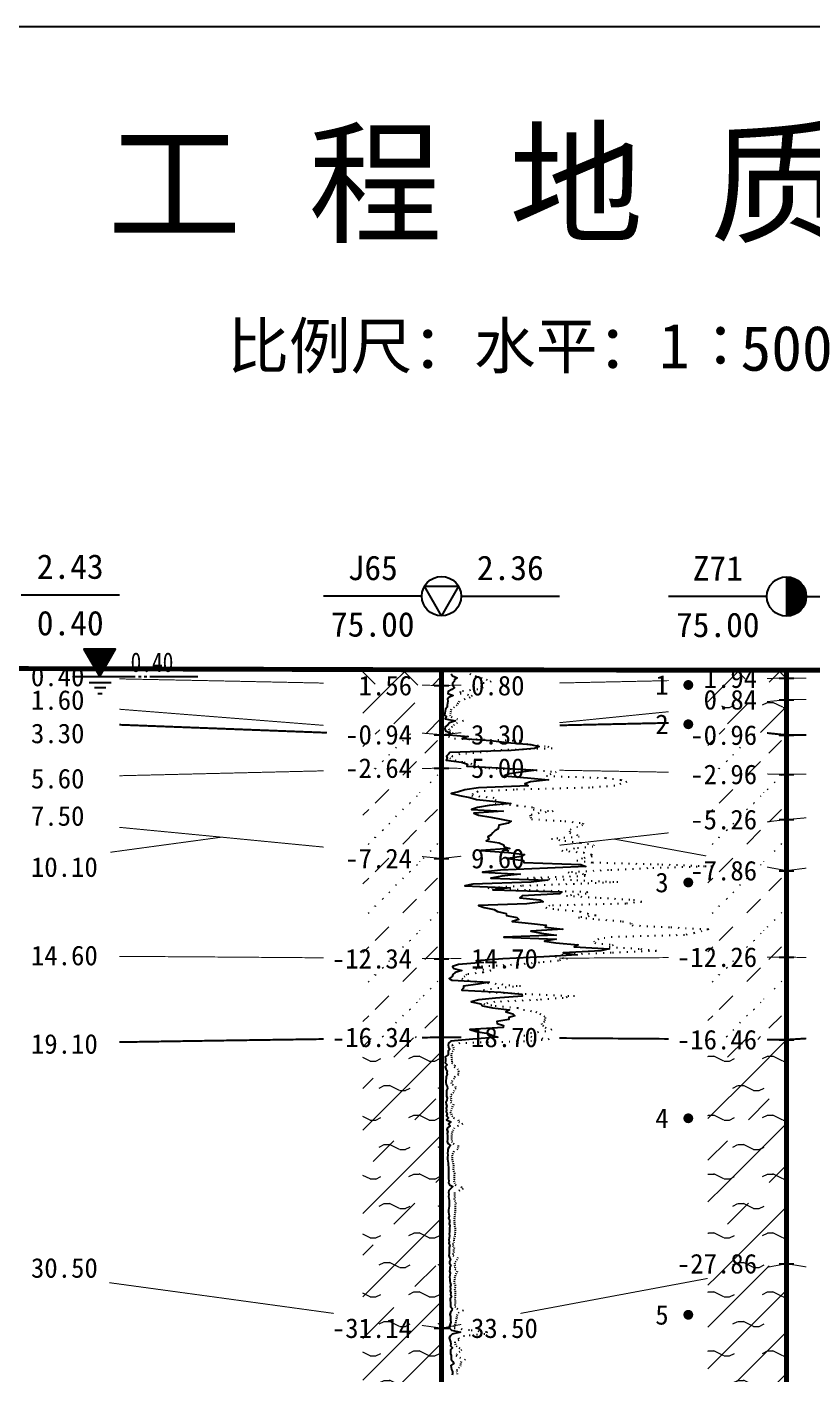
# Model space of a CAD drawing. Extents: x -37 to 3540, y -1485 to 297.
# Drawn here: x 1737.2 to 1817.1, y -449.1 to -312 of the extents above; entities that cross this region are included whole.
import ezdxf
from ezdxf.enums import TextEntityAlignment as Align

# ---------------------------------------------------------------- set-up
doc = ezdxf.new("R2010")
doc.units = 0
doc.linetypes.add('DOT', pattern=[6.35, 0, -6.35])
doc.layers.get('0').update_dxf_attribs({"linetype": 'CONTINUOUS'})
for name, color, linetype in [('CURVE', 200, 'CONTINUOUS'), ('FRAME', 7, 'CONTINUOUS'), ('HOLE', 41, 'CONTINUOUS'), ('SAMPLE', 1, 'CONTINUOUS'), ('STRATUM', 241, 'CONTINUOUS')]:
    doc.layers.add(name, color=color, linetype=linetype)
doc.layers.add('HATCH', color=7, linetype='CONTINUOUS', lineweight=13)
doc.styles.add('ST', font='')
doc.styles.get('ST').set_extended_font_data('SimSun')
pattern_1 = [(45, (1618.6395, -594), (-2.12132, 2.12132), [10, 0]), (135, (1618.6395, -594), (-2.12132, -2.12132), [10, 0])]
pattern_2 = [(45, (1618.6395, -594), (-4.24264, 4.24264), [10, 0]), (45, (1619.7005, -597.182), (-2.12132, 6.36396), [3, -3])]
pattern_3 = [(45, (1618.6395, -594), (-7e-07, 6.99998), [1.97196, -7.92754]), (45, (1621.4523, -591.171), (-7e-07, 6.99998), [1.99367, -7.90583]), (45, (1623.707, -588.918), (-7e-07, 6.99998), [1.81361, -8.08588]), (26.565, (1618.6395, -590.5), (7, 7), [0.0965, -15.55598]), (36.8699, (1619.3395, -589.8), (7, 7), [0.19775, -34.80225]), (315, (1622.1395, -587.024), (6.99998, 1e-06), [0.03305, -9.86644]), (26.565, (1622.1395, -594), (7, 7), [0.14475, -15.50773]), (26.565, (1622.8395, -593.3), (7, 7), [0.10528, -15.5472]), (90, (1623.1895, -592.95), (-7, -5e-07), [0.02877, -6.97123]), (26.565, (1623.5395, -592.6), (7, 7), [0.091, -31.21394]), (36.8699, (1624.2395, -591.9), (7, 7), [0.11069, -34.88931]), (45, (1624.9395, -591.2), (-2e-07, 6.99998), [0.10911, -9.79038]), (315, (1625.5536, -590.452), (6.99998, 1e-06), [0.03305, -9.86644]), (36.8699, (1620.0395, -589.1), (7, 7), [0.10224, -34.89776]), (53.1301, (1620.7395, -588.4), (14, 21), [0.13438, -34.86562]), (53.1301, (1621.4395, -587.7), (14, 21), [0.12625, -34.87375])]
pattern_4 = [(45, (1618.6395, -594), (-4.24264, 4.24264), [10, 0]), (45, (1619.7005, -597.182), (-2.12132, 6.36396), [3, -3]), (26.565, (1619.7136, -594.2536), (5.999823, 5.999812), [0.567, -12.849]), (0, (1619.1466, -594.2536), (0, 6), [0.567, -5.433]), (26.565, (1617.0582, -594), (5.999823, 5.999812), [0.567, -12.849]), (0, (1617.5653, -593.7464), (0, 6), [0.567, -5.433]), (153.435, (1619.1466, -594.2536), (-5.999818, -5e-06), [1.134, -12.2826]), (26.565, (1622.7136, -591.2536), (5.999823, 5.999812), [0.567, -12.849]), (0, (1622.1466, -591.2536), (0, 6), [0.567, -5.433]), (26.565, (1620.0582, -591), (5.999823, 5.999812), [0.567, -12.849]), (0, (1620.5653, -590.7464), (0, 6), [0.567, -5.433]), (153.435, (1622.1466, -591.2536), (-5.999818, -5e-06), [1.134, -12.2826])]
pattern_5 = [(45, (1618.6395, -594), (-2.12132, 2.12132), [10, 0]), (26.565, (1619.7136, -594.2536), (5.999823, 5.999812), [0.567, -12.849]), (0, (1619.1466, -594.2536), (0, 6), [0.567, -5.433]), (26.565, (1617.0582, -594), (5.999823, 5.999812), [0.567, -12.849]), (0, (1617.5653, -593.7464), (0, 6), [0.567, -5.433]), (153.435, (1619.1466, -594.2536), (-5.999818, -5e-06), [1.134, -12.2826]), (26.565, (1622.7136, -591.2536), (5.999823, 5.999812), [0.567, -12.849]), (0, (1622.1466, -591.2536), (0, 6), [0.567, -5.433]), (26.565, (1620.0582, -591), (5.999823, 5.999812), [0.567, -12.849]), (0, (1620.5653, -590.7464), (0, 6), [0.567, -5.433]), (153.435, (1622.1466, -591.2536), (-5.999818, -5e-06), [1.134, -12.2826])]

# ---------------------------------------------------------------- blocks, each defined once
blk = doc.blocks.new('图头_剖面图A3')
at = {"style": 'ST'}
for s, height, p in [('工 程 地 质 剖 面 图', 10, (-15.09, 10.79)), ('比例尺：水平：1∶            垂直：1∶', 4.6, (-11.5, -5.76))]:
    blk.add_text(s, height=height, dxfattribs=at).set_placement(p, align=Align.MIDDLE_CENTER)
for tag, height, p in [('01_剖面号', 10, (64.41, 11.39)), ('03＿纵向比例', 4.6, (50.43, -5.28)), ('02_横向比例', 4.6, (-18.82, -5.99))]:
    blk.add_attdef(tag, text='', height=height, dxfattribs=at).set_placement(p, align=Align.MIDDLE_LEFT)
blk = doc.blocks.new('H_cpt_hole')
for p, q in [((-1.73, 1), (1.73, 1)), ((0, -2), (-1.73, 1)), ((1.73, 1), (0, -2))]:
    blk.add_line(p, q)
blk.add_circle((0, 0), 2)
blk = doc.blocks.new('H_sam_hole')
blk.add_line((0, 2), (0, -2))
at = {"const_width": 2}
blk.add_lwpolyline([(0, -1, 0.414214), (1, 0, 0.414214), (0, 1, 1)], format="xyb", dxfattribs=at)
blk.add_circle((0, 0), 2)
blk = doc.blocks.new('SampleSoilUndisturbed')
at = {"const_width": 0.5}
blk.add_lwpolyline([(-0.25, 0, 1), (0.25, 0, 1)], format="xyb", close=True, dxfattribs=at)
blk = doc.blocks.new('Gwl')
blk.add_lwpolyline([(0, 0, 0, 3.22, 0), (0, 2.79, 3.22, 3.22, 0)], format="xyseb")
blk.add_lwpolyline([(0, 0), (1.61, 2.79), (-1.61, 2.79)], close=True)
for points in [[(-2.63, 0), (3.61, 0)], [(3.93, 0), (4.21, 0)], [(4.53, 0), (4.8, 0)], [(5.09, 0), (9.99, 0)], [(-1.09, -0.61), (1.16, -0.61)], [(-0.54, -1.14), (0.61, -1.14)], [(-0.19, -1.74), (0.26, -1.74)]]:
    blk.add_lwpolyline(points)
at = {"style": 'ST', "width": 0.8}
blk.add_attdef('*GWL', (3.14, 0.45), '', height=2, dxfattribs=at)

msp = doc.modelspace()

# ---------------------------------------------------------------- hatches: boundary and pattern name
at = {"layer": 'HATCH'}
h = msp.add_hatch(dxfattribs=at)
h.set_pattern_fill('STT', color=50, style=0)
h.set_pattern_definition(pattern_1)
h.paths.add_polyline_path([(1814.51, -377.47), (1806.51, -377.46), (1806.51, -378.44), (1814.51, -378.27)])
h.paths.add_polyline_path([(1805.3, -379.76), (1812, -379.76), (1812, -376.83), (1805.3, -376.83)], flags=9)
h = msp.add_hatch(dxfattribs=at)
h.set_pattern_fill('FZNT', color=32, style=0)
h.set_pattern_definition(pattern_2)
h.paths.add_polyline_path([(1814.51, -378.27), (1806.51, -378.44), (1806.51, -381.28), (1814.51, -380.47)])
h.paths.add_polyline_path([(1805.3, -381.96), (1812, -381.96), (1812, -379.03), (1805.3, -379.03)], flags=9)
h.paths.add_polyline_path([(1805.3, -379.76), (1812, -379.76), (1812, -376.83), (1805.3, -376.83)], flags=9)
h = msp.add_hatch(dxfattribs=at)
h.set_pattern_fill('FZNT', color=32, style=0)
h.set_pattern_definition(pattern_2)
h.paths.add_polyline_path([(1779.4, -379.03), (1771.4, -378.86), (1771.4, -383.4), (1779.4, -384.03)])
h.paths.add_polyline_path([(1768.76, -385.52), (1776.88, -385.52), (1776.88, -382.58), (1768.76, -382.58)], flags=9)
h.paths.add_polyline_path([(1770.19, -380.52), (1776.88, -380.52), (1776.88, -377.58), (1770.19, -377.58)], flags=9)
h = msp.add_hatch(dxfattribs=at)
h.set_pattern_fill('STT', color=50, style=0)
h.set_pattern_definition(pattern_1)
h.paths.add_polyline_path([(1779.4, -377.43), (1771.4, -377.4), (1771.4, -378.86), (1779.4, -379.03)])
h.paths.add_polyline_path([(1770.19, -380.52), (1776.88, -380.52), (1776.88, -377.58), (1770.19, -377.58)], flags=9)
h = msp.add_hatch(dxfattribs=at)
h.set_pattern_fill('YNFNT', color=251, style=0)
h.set_pattern_definition(pattern_4)
h.paths.add_polyline_path([(1814.51, -380.47), (1806.51, -381.28), (1806.51, -383.24), (1814.51, -384.07)])
h.paths.add_polyline_path([(1803.87, -385.56), (1812, -385.56), (1812, -382.63), (1803.87, -382.63)], flags=9)
h.paths.add_polyline_path([(1805.3, -381.96), (1812, -381.96), (1812, -379.03), (1805.3, -379.03)], flags=9)
h = msp.add_hatch(dxfattribs=at)
h.set_pattern_fill('SZFT', color=52, style=0)
h.set_pattern_definition(pattern_3)
h.paths.add_polyline_path([(1779.4, -384.03), (1771.4, -383.4), (1771.4, -387.62), (1779.4, -387.43)])
h.paths.add_polyline_path([(1768.76, -388.92), (1776.88, -388.92), (1776.88, -385.98), (1768.76, -385.98)], flags=9)
h.paths.add_polyline_path([(1768.76, -385.52), (1776.88, -385.52), (1776.88, -382.58), (1768.76, -382.58)], flags=9)
h = msp.add_hatch(dxfattribs=at)
h.set_pattern_fill('SZFT', color=52, style=0)
h.set_pattern_definition(pattern_3)
h.paths.add_polyline_path([(1814.51, -384.07), (1806.51, -383.24), (1806.51, -387.92), (1814.51, -388.07)])
h.paths.add_polyline_path([(1803.87, -389.56), (1812, -389.56), (1812, -386.63), (1803.87, -386.63)], flags=9)
h.paths.add_polyline_path([(1803.87, -385.56), (1812, -385.56), (1812, -382.63), (1803.87, -382.63)], flags=9)
h = msp.add_hatch(dxfattribs=at)
h.set_pattern_fill('SZFT', color=52, style=0)
h.set_pattern_definition(pattern_3)
h.paths.add_polyline_path([(1779.4, -387.43), (1771.4, -387.62), (1771.4, -395.85), (1779.4, -396.63)])
h.paths.add_polyline_path([(1768.76, -398.11), (1776.88, -398.11), (1776.88, -395.21), (1768.76, -395.21)], flags=9)
h.paths.add_polyline_path([(1768.76, -388.92), (1776.88, -388.92), (1776.88, -385.98), (1768.76, -385.98)], flags=9)
h = msp.add_hatch(dxfattribs=at)
h.set_pattern_fill('SZFT', color=52, style=0)
h.set_pattern_definition(pattern_3)
h.paths.add_polyline_path([(1814.51, -388.07), (1806.51, -387.92), (1806.51, -393.57), (1814.51, -392.67)])
h.paths.add_polyline_path([(1803.87, -394.16), (1812, -394.16), (1812, -391.23), (1803.87, -391.23)], flags=9)
h.paths.add_polyline_path([(1803.87, -389.56), (1812, -389.56), (1812, -386.63), (1803.87, -386.63)], flags=9)
h = msp.add_hatch(dxfattribs=at)
h.set_pattern_fill('SZFT', color=52, style=0)
h.set_pattern_definition(pattern_3)
h.paths.add_polyline_path([(1814.51, -392.67), (1806.51, -393.57), (1806.51, -396.4), (1814.51, -397.87)])
h.paths.add_polyline_path([(1803.87, -399.36), (1812, -399.36), (1812, -396.43), (1803.87, -396.43)], flags=9)
h.paths.add_polyline_path([(1803.87, -394.16), (1812, -394.16), (1812, -391.23), (1803.87, -391.23)], flags=9)
h = msp.add_hatch(dxfattribs=at)
h.set_pattern_fill('SZFT', color=52, style=0)
h.set_pattern_definition(pattern_3)
h.paths.add_polyline_path([(1779.4, -396.63), (1771.4, -395.85), (1771.4, -406.77), (1779.4, -406.83)])
h.paths.add_polyline_path([(1767.33, -408.32), (1776.88, -408.32), (1776.88, -405.38), (1767.33, -405.38)], flags=9)
h.paths.add_polyline_path([(1768.76, -398.11), (1776.88, -398.11), (1776.88, -395.21), (1768.76, -395.21)], flags=9)
h = msp.add_hatch(dxfattribs=at)
h.set_pattern_fill('SZFT', color=52, style=0)
h.set_pattern_definition(pattern_3)
h.paths.add_polyline_path([(1814.51, -397.87), (1806.51, -396.4), (1806.51, -406.71), (1814.51, -406.67)])
h.paths.add_polyline_path([(1802.44, -408.16), (1812, -408.16), (1812, -405.23), (1802.44, -405.23)], flags=9)
h.paths.add_polyline_path([(1803.87, -399.36), (1812, -399.36), (1812, -396.43), (1803.87, -396.43)], flags=9)
h = msp.add_hatch(dxfattribs=at)
h.set_pattern_fill('SZFT', color=52, style=0)
h.set_pattern_definition(pattern_3)
h.paths.add_polyline_path([(1779.4, -406.83), (1771.4, -406.77), (1771.4, -414.95), (1779.4, -414.83)])
h.paths.add_polyline_path([(1767.33, -416.32), (1776.88, -416.32), (1776.88, -413.38), (1767.33, -413.38)], flags=9)
h.paths.add_polyline_path([(1767.33, -408.32), (1776.88, -408.32), (1776.88, -405.38), (1767.33, -405.38)], flags=9)
h = msp.add_hatch(dxfattribs=at)
h.set_pattern_fill('SZFT', color=52, style=0)
h.set_pattern_definition(pattern_3)
h.paths.add_polyline_path([(1814.51, -406.67), (1806.51, -406.71), (1806.51, -415.01), (1814.51, -415.07)])
h.paths.add_polyline_path([(1802.44, -416.56), (1812, -416.56), (1812, -413.63), (1802.44, -413.63)], flags=9)
h.paths.add_polyline_path([(1802.44, -408.16), (1812, -408.16), (1812, -405.23), (1802.44, -405.23)], flags=9)
h = msp.add_hatch(dxfattribs=at)
h.set_pattern_fill('YNFNT', color=251, style=0)
h.set_pattern_definition(pattern_4)
h.paths.add_polyline_path([(1779.4, -414.83), (1771.4, -414.95), (1771.4, -443.33), (1779.4, -444.43)])
h.paths.add_polyline_path([(1767.33, -445.92), (1776.88, -445.92), (1776.88, -442.98), (1767.33, -442.98)], flags=9)
h.paths.add_polyline_path([(1767.33, -416.32), (1776.88, -416.32), (1776.88, -413.38), (1767.33, -413.38)], flags=9)
h = msp.add_hatch(dxfattribs=at)
h.set_pattern_fill('YNFNT', color=251, style=0)
h.set_pattern_definition(pattern_4)
h.paths.add_polyline_path([(1814.51, -415.07), (1806.51, -415.01), (1806.51, -439.36), (1814.51, -437.87)])
h.paths.add_polyline_path([(1802.44, -439.36), (1812, -439.36), (1812, -436.43), (1802.44, -436.43)], flags=9)
h.paths.add_polyline_path([(1802.44, -416.56), (1812, -416.56), (1812, -413.63), (1802.44, -413.63)], flags=9)
h = msp.add_hatch(dxfattribs=at)
h.set_pattern_fill('YNNT', color=251, style=0)
h.set_pattern_definition(pattern_5)
h.paths.add_polyline_path([(1814.51, -437.87), (1806.51, -439.36), (1806.51, -454.22), (1814.51, -453.27)])
h.paths.add_polyline_path([(1802.44, -454.76), (1812, -454.76), (1812, -451.83), (1802.44, -451.83)], flags=9)
h.paths.add_polyline_path([(1802.44, -439.36), (1812, -439.36), (1812, -436.43), (1802.44, -436.43)], flags=9)
h = msp.add_hatch(dxfattribs=at)
h.set_pattern_fill('YNNT', color=251, style=0)
h.set_pattern_definition(pattern_5)
h.paths.add_polyline_path([(1779.4, -444.43), (1771.4, -443.33), (1771.4, -456.76), (1779.4, -457.43)])
h.paths.add_polyline_path([(1767.33, -458.92), (1776.88, -458.92), (1776.88, -455.98), (1767.33, -455.98)], flags=9)
h.paths.add_polyline_path([(1767.33, -445.92), (1776.88, -445.92), (1776.88, -442.98), (1767.33, -442.98)], flags=9)

# ---------------------------------------------------------------- linework, layer by layer
at = {"layer": 'CURVE', "color": 30, "linetype": 'Continuous'}
msp.add_lwpolyline([(1780.38, -377.83), (1780.5, -378.03), (1780.99, -378.23), (1780.72, -378.43), (1780.68, -378.63), (1780.53, -378.83), (1780.56, -379.03), (1780.72, -379.23), (1780.45, -379.43), (1780.07, -379.63), (1780.03, -379.83), (1780.59, -380.03), (1780.15, -380.23), (1780.02, -380.43), (1780.05, -380.63), (1780.01, -380.83), (1779.98, -381.03), (1779.98, -381.23), (1779.79, -381.43), (1779.77, -381.63), (1779.75, -381.83), (1779.7, -382.03), (1779.89, -382.23), (1779.78, -382.43), (1780.82, -382.63), (1780.21, -382.83), (1780.05, -383.03), (1779.77, -383.23), (1779.75, -383.43), (1779.79, -383.63), (1780.28, -383.83), (1780.16, -384.03), (1782.1, -384.23), (1781.49, -384.43), (1784.43, -384.63), (1786.03, -384.83), (1788.47, -385.03), (1789.32, -385.23), (1788.87, -385.43), (1786.47, -385.63), (1780.26, -385.83), (1780.1, -386.03), (1779.89, -386.23), (1779.98, -386.43), (1779.87, -386.63), (1781.44, -386.83), (1782.03, -387.03), (1781.96, -387.23), (1785.79, -387.43), (1789.05, -387.63), (1787.47, -387.83), (1786.32, -388.03), (1785.77, -388.23), (1788.16, -388.43), (1790.27, -388.63), (1788.44, -388.83), (1787.86, -389.03), (1788.2, -389.23), (1783.17, -389.43), (1781.78, -389.63), (1781.11, -389.83), (1780.39, -390.03), (1781.23, -390.23), (1782.28, -390.43), (1782.96, -390.63), (1784.97, -390.83), (1786.44, -391.03), (1784.25, -391.23), (1783.07, -391.43), (1782.46, -391.63), (1785.67, -391.83), (1782.7, -392.03), (1783.16, -392.23), (1784.4, -392.43), (1785.47, -392.63), (1786.48, -392.83), (1786.17, -393.03), (1785.24, -393.23), (1785.19, -393.43), (1785.12, -393.63), (1784.81, -393.83), (1784.63, -394.03), (1784.44, -394.23), (1784.12, -394.43), (1784.25, -394.63), (1783.94, -394.83), (1785.26, -395.03), (1785.72, -395.23), (1785.77, -395.43), (1786.34, -395.63), (1783.41, -395.83), (1786.21, -396.03), (1787.85, -396.23), (1787.54, -396.43), (1786.15, -396.63), (1787.73, -396.83), (1787.77, -397.03), (1793.57, -397.23), (1794.08, -397.43), (1790.18, -397.63), (1785.4, -397.83), (1783.58, -398.03), (1787.39, -398.23), (1785.54, -398.43), (1784.4, -398.63), (1790.22, -398.83), (1788.51, -399.03), (1782.57, -399.23), (1781.76, -399.43), (1786.39, -399.63), (1784.63, -399.83), (1791.65, -400.03), (1791.39, -400.23), (1787.61, -400.43), (1787.38, -400.63), (1789.4, -400.83), (1789.74, -401.03), (1788.09, -401.23), (1783.17, -401.43), (1783.73, -401.63), (1784.76, -401.83), (1785.08, -402.03), (1785.97, -402.23), (1786.01, -402.43), (1787.06, -402.63), (1787.25, -402.83), (1786.58, -403.03), (1788.57, -403.23), (1790.06, -403.43), (1789.96, -403.63), (1791.73, -403.83), (1788.47, -404.03), (1789.57, -404.23), (1791.07, -404.43), (1785.73, -404.63), (1791.07, -404.83), (1789.87, -405.03), (1791.02, -405.23), (1793.29, -405.43), (1792.89, -405.63), (1796.48, -405.83), (1795.6, -406.03), (1791.78, -406.23), (1793.21, -406.43), (1789.8, -406.63), (1785.65, -406.83), (1782.93, -407.03), (1783.65, -407.23), (1781.11, -407.43), (1780.53, -407.63), (1780.66, -407.83), (1781.47, -408.03), (1780.77, -408.23), (1780.56, -408.43), (1780.47, -408.63), (1780.16, -408.83), (1780.46, -409.03), (1784.25, -409.23), (1783.11, -409.43), (1781.64, -409.63), (1781.62, -409.83), (1781.45, -410.03), (1785.43, -410.23), (1787.57, -410.43), (1787.62, -410.63), (1784.89, -410.83), (1783.19, -411.03), (1782.42, -411.23), (1783.39, -411.43), (1783.57, -411.63), (1784.59, -411.83), (1786.31, -412.03), (1785.95, -412.23), (1786.67, -412.43), (1786.86, -412.63), (1786.26, -412.83), (1786.24, -413.03), (1785.01, -413.23), (1785.07, -413.43), (1785.69, -413.63), (1785.67, -413.83), (1782.28, -414.03), (1782.94, -414.23), (1784.14, -414.43), (1784.58, -414.63), (1785.12, -414.83), (1782.59, -415.03), (1780.34, -415.23), (1780.12, -415.43), (1780.07, -415.63), (1780.12, -415.83), (1780.24, -416.03), (1780.07, -416.23), (1780.07, -416.43), (1780.07, -416.63), (1779.78, -416.83), (1779.8, -417.03), (1779.79, -417.23), (1779.78, -417.43), (1779.96, -417.63), (1779.77, -417.83), (1779.83, -418.03), (1779.98, -418.23), (1779.95, -418.43), (1779.98, -418.63), (1779.88, -418.83), (1779.86, -419.03), (1779.83, -419.23), (1779.84, -419.43), (1779.87, -419.63), (1779.97, -419.83), (1780.01, -420.03), (1779.89, -420.23), (1779.89, -420.43), (1779.89, -420.63), (1779.91, -420.83), (1779.96, -421.03), (1779.93, -421.23), (1779.84, -421.43), (1779.86, -421.63), (1779.93, -421.83), (1779.86, -422.03), (1779.92, -422.23), (1779.87, -422.43), (1779.97, -422.63), (1779.92, -422.83), (1780.12, -423.03), (1779.92, -423.23), (1780.34, -423.43), (1780.12, -423.63), (1780.29, -423.83), (1780.01, -424.03), (1779.94, -424.23), (1780.03, -424.43), (1779.98, -424.63), (1780.01, -424.83), (1780.01, -425.03), (1779.99, -425.23), (1779.98, -425.43), (1780.04, -425.63), (1780.31, -425.83), (1780.14, -426.03), (1780.04, -426.23), (1780.03, -426.43), (1780.01, -426.63), (1780.03, -426.83), (1780, -427.03), (1780.02, -427.23), (1780.04, -427.43), (1780.06, -427.63), (1780.08, -427.83), (1780.1, -428.03), (1780.1, -428.23), (1780.11, -428.43), (1780.12, -428.63), (1780.11, -428.83), (1780.1, -429.03), (1780.12, -429.23), (1780.15, -429.43), (1780.12, -429.63), (1780.22, -429.83), (1780.56, -430.03), (1780.35, -430.23), (1780.15, -430.43), (1780.12, -430.63), (1780.15, -430.83), (1780.1, -431.03), (1780.15, -431.23), (1780.16, -431.43), (1780.18, -431.63), (1780.18, -431.83), (1780.18, -432.03), (1780.14, -432.23), (1780.12, -432.43), (1780.12, -432.63), (1780.15, -432.83), (1780.16, -433.03), (1780.12, -433.23), (1780.2, -433.43), (1780.2, -433.63), (1780.19, -433.83), (1780.24, -434.03), (1780.2, -434.23), (1780.2, -434.43), (1780.2, -434.63), (1780.19, -434.83), (1780.21, -435.03), (1780.19, -435.23), (1780.15, -435.43), (1780.17, -435.63), (1780.14, -435.83), (1780.23, -436.03), (1780.18, -436.23), (1780.17, -436.43), (1780.16, -436.63), (1780.18, -436.83), (1780.15, -437.03), (1780.2, -437.23), (1780.3, -437.43), (1780.22, -437.63), (1780.21, -437.83), (1780.35, -438.03), (1780.24, -438.23), (1780.24, -438.43), (1780.2, -438.63), (1780.28, -438.83), (1780.26, -439.03), (1780.22, -439.23), (1780.26, -439.43), (1780.26, -439.63), (1780.28, -439.83), (1780.33, -440.03), (1780.29, -440.23), (1780.31, -440.43), (1780.28, -440.63), (1780.33, -440.83), (1780.31, -441.03), (1780.42, -441.23), (1780.29, -441.43), (1780.29, -441.63), (1780.32, -441.83), (1780.31, -442.03), (1780.3, -442.23), (1780.48, -442.43), (1780.45, -442.63), (1780.32, -442.83), (1780.25, -443.03), (1780.31, -443.23), (1780.31, -443.43), (1780.31, -443.63), (1780.35, -443.83), (1780.29, -444.03), (1780.22, -444.23), (1780.21, -444.43), (1780.41, -444.63), (1781.32, -444.83), (1780.47, -445.03), (1780.28, -445.23), (1780.18, -445.43), (1780.25, -445.63), (1780.31, -445.83), (1780.35, -446.03), (1780.31, -446.23), (1780.53, -446.43), (1780.3, -446.63), (1780.3, -446.83), (1780.31, -447.03), (1780.38, -447.23), (1780.37, -447.43), (1780.37, -447.63), (1780.54, -447.83), (1780.64, -448.03), (1780.34, -448.23), (1780.37, -448.43), (1780.4, -448.63), (1780.53, -448.83), (1780.51, -449.03), (1780.48, -449.23)], dxfattribs=at)
at = {"layer": 'CURVE', "color": 100, "linetype": 'DOT', "ltscale": 0.1}
msp.add_lwpolyline([(1782.29, -377.83), (1782.82, -378.03), (1783.43, -378.23), (1783.95, -378.43), (1784.44, -378.63), (1783.49, -378.83), (1783.36, -379.03), (1783.62, -379.23), (1783.08, -379.43), (1781.3, -379.63), (1781.31, -379.83), (1782.5, -380.03), (1782.3, -380.23), (1781.8, -380.43), (1781.2, -380.63), (1781.09, -380.83), (1780.95, -381.03), (1780.7, -381.23), (1780.38, -381.43), (1780.34, -381.63), (1780.31, -381.83), (1780.23, -382.03), (1780.38, -382.23), (1780.94, -382.43), (1781.62, -382.63), (1781, -382.83), (1780.7, -383.03), (1780.5, -383.23), (1780.15, -383.43), (1780.21, -383.63), (1780.57, -383.83), (1780.41, -384.03), (1780.12, -384.23), (1780.72, -384.43), (1787.38, -384.63), (1787.34, -384.83), (1788.4, -385.03), (1790.23, -385.23), (1790.67, -385.43), (1784.81, -385.63), (1783.42, -385.83), (1781.26, -386.03), (1780.51, -386.23), (1780.23, -386.43), (1780.74, -386.63), (1781.66, -386.83), (1782.73, -387.03), (1783.08, -387.23), (1784.21, -387.43), (1789.03, -387.63), (1791.08, -387.83), (1790.52, -388.03), (1790.09, -388.23), (1796.07, -388.43), (1797.66, -388.63), (1798.25, -388.83), (1797.63, -389.03), (1797.03, -389.23), (1794.47, -389.43), (1786.78, -389.63), (1783.07, -389.83), (1782.59, -390.03), (1782.47, -390.23), (1784.63, -390.43), (1784.86, -390.63), (1785.01, -390.83), (1784.84, -391.03), (1787.1, -391.23), (1788.78, -391.43), (1788.72, -391.63), (1790.77, -391.83), (1789.34, -392.03), (1788.4, -392.23), (1788.45, -392.43), (1788.55, -392.63), (1791.95, -392.83), (1793.82, -393.03), (1793.76, -393.23), (1793.25, -393.43), (1792.55, -393.63), (1792.43, -393.83), (1792.45, -394.03), (1793.14, -394.23), (1793.42, -394.43), (1790.6, -394.63), (1791.96, -394.83), (1793.54, -395.03), (1794.88, -395.23), (1794.81, -395.43), (1792.92, -395.63), (1791.63, -395.83), (1793.86, -396.03), (1794.67, -396.23), (1794.72, -396.43), (1793.74, -396.63), (1793.18, -396.83), (1794.76, -397.03), (1801.83, -397.23), (1806.89, -397.43), (1800.39, -397.63), (1796.38, -397.83), (1792.29, -398.03), (1793.98, -398.23), (1794, -398.43), (1788.11, -398.63), (1793.16, -398.83), (1797.34, -399.03), (1792.88, -399.23), (1787.52, -399.43), (1784.16, -399.63), (1788.32, -399.83), (1794.25, -400.03), (1794.1, -400.23), (1792.11, -400.43), (1795.54, -400.63), (1798.94, -400.83), (1799.77, -401.03), (1798.15, -401.23), (1790.4, -401.43), (1790, -401.63), (1791.24, -401.83), (1793.5, -402.03), (1794.24, -402.23), (1795.15, -402.43), (1793.34, -402.63), (1795.38, -402.83), (1797.83, -403.03), (1798.69, -403.23), (1798.81, -403.43), (1802.74, -403.63), (1806.6, -403.83), (1805.9, -404.03), (1805.12, -404.23), (1804.12, -404.43), (1796.76, -404.63), (1795.39, -404.83), (1794.88, -405.03), (1794.99, -405.23), (1796.86, -405.43), (1796.46, -405.63), (1799.69, -405.83), (1801.29, -406.03), (1796.67, -406.23), (1791.76, -406.43), (1790.98, -406.63), (1792.21, -406.83), (1791.3, -407.03), (1789.37, -407.23), (1787.25, -407.43), (1783.28, -407.63), (1782.89, -407.83), (1784.42, -408.03), (1783.65, -408.23), (1781.94, -408.43), (1781.77, -408.63), (1781.47, -408.83), (1782.05, -409.03), (1783.38, -409.23), (1785.53, -409.43), (1787.44, -409.63), (1785.22, -409.83), (1783.65, -410.03), (1784.24, -410.23), (1788.59, -410.43), (1792.92, -410.63), (1791.78, -410.83), (1789.17, -411.03), (1784.83, -411.23), (1783.69, -411.43), (1784.87, -411.63), (1787.13, -411.83), (1787.73, -412.03), (1789, -412.23), (1789.4, -412.43), (1789.82, -412.63), (1789.96, -412.83), (1789.91, -413.03), (1789.87, -413.23), (1789.57, -413.43), (1789.68, -413.63), (1789.95, -413.83), (1790.63, -414.03), (1790.01, -414.23), (1788.24, -414.43), (1787.77, -414.63), (1788.89, -414.83), (1790.36, -415.03), (1788.57, -415.23), (1781.26, -415.43), (1780.48, -415.63), (1780.59, -415.83), (1780.66, -416.03), (1780.54, -416.23), (1780.42, -416.43), (1780.38, -416.63), (1780.41, -416.83), (1780.42, -417.03), (1780.45, -417.23), (1780.42, -417.43), (1780.74, -417.63), (1780.7, -417.83), (1781.02, -418.03), (1781.14, -418.23), (1781.1, -418.43), (1781.11, -418.63), (1780.78, -418.83), (1780.68, -419.03), (1780.48, -419.23), (1780.38, -419.43), (1780.49, -419.63), (1780.79, -419.83), (1780.84, -420.03), (1780.69, -420.23), (1780.62, -420.43), (1780.45, -420.63), (1780.31, -420.83), (1780.35, -421.03), (1780.38, -421.23), (1780.31, -421.43), (1780.61, -421.63), (1780.53, -421.83), (1780.45, -422.03), (1780.39, -422.23), (1780.29, -422.43), (1780.38, -422.63), (1780.44, -422.83), (1780.63, -423.03), (1781.09, -423.23), (1781.15, -423.43), (1781.57, -423.63), (1781.11, -423.83), (1780.68, -424.03), (1780.6, -424.23), (1780.48, -424.43), (1780.45, -424.63), (1780.41, -424.83), (1780.41, -425.03), (1780.45, -425.23), (1780.41, -425.43), (1780.59, -425.63), (1781.09, -425.83), (1781.08, -426.03), (1781.04, -426.23), (1780.66, -426.43), (1780.55, -426.63), (1780.45, -426.83), (1780.48, -427.03), (1780.48, -427.23), (1780.5, -427.43), (1780.57, -427.63), (1780.61, -427.83), (1780.61, -428.03), (1780.59, -428.23), (1780.61, -428.43), (1780.71, -428.63), (1780.7, -428.83), (1780.7, -429.03), (1780.7, -429.23), (1780.65, -429.43), (1780.72, -429.63), (1780.8, -429.83), (1781.41, -430.03), (1781.59, -430.23), (1781.26, -430.43), (1780.71, -430.63), (1780.72, -430.83), (1780.75, -431.03), (1780.68, -431.23), (1780.72, -431.43), (1780.84, -431.63), (1780.79, -431.83), (1780.78, -432.03), (1780.8, -432.23), (1780.79, -432.43), (1780.77, -432.63), (1780.74, -432.83), (1780.73, -433.03), (1780.71, -433.23), (1780.69, -433.43), (1780.7, -433.63), (1780.72, -433.83), (1780.73, -434.03), (1780.78, -434.23), (1780.77, -434.43), (1780.77, -434.63), (1780.74, -434.83), (1780.74, -435.03), (1780.68, -435.23), (1780.65, -435.43), (1780.64, -435.63), (1780.56, -435.83), (1780.54, -436.03), (1780.68, -436.23), (1780.61, -436.43), (1780.65, -436.63), (1780.56, -436.83), (1780.57, -437.03), (1781.06, -437.23), (1780.99, -437.43), (1780.84, -437.63), (1780.74, -437.83), (1780.73, -438.03), (1780.77, -438.23), (1780.75, -438.43), (1781, -438.63), (1780.89, -438.83), (1780.8, -439.03), (1780.74, -439.23), (1780.73, -439.43), (1780.68, -439.63), (1780.7, -439.83), (1780.77, -440.03), (1780.77, -440.23), (1780.73, -440.43), (1780.8, -440.63), (1780.78, -440.83), (1780.78, -441.03), (1780.77, -441.23), (1780.75, -441.43), (1780.77, -441.63), (1780.8, -441.83), (1780.76, -442.03), (1780.74, -442.23), (1780.97, -442.43), (1781.64, -442.63), (1781.16, -442.83), (1780.99, -443.03), (1780.94, -443.23), (1780.93, -443.43), (1780.86, -443.63), (1780.83, -443.83), (1780.8, -444.03), (1780.71, -444.23), (1780.68, -444.43), (1782.41, -444.63), (1784.08, -444.83), (1783.79, -445.03), (1781.73, -445.23), (1781.13, -445.43), (1781.16, -445.63), (1780.74, -445.83), (1780.79, -446.03), (1780.88, -446.23), (1781.17, -446.43), (1781.43, -446.63), (1781.26, -446.83), (1780.97, -447.03), (1780.87, -447.23), (1781.25, -447.43), (1781.81, -447.63), (1781.41, -447.83), (1781.33, -448.03), (1781.33, -448.23), (1781.21, -448.43), (1780.96, -448.63), (1780.92, -448.83), (1781, -449.03), (1781.01, -449.23)], dxfattribs=at)
at = {"layer": 'FRAME', "linetype": 'Continuous'}
msp.add_line((2183.2, -312), (1483.01, -312), dxfattribs=at)
at = {"layer": 'HOLE', "linetype": 'Continuous'}
for points in [[(1736.62, -369.8), (1746.62, -369.8)], [(1777.4, -369.93), (1767.4, -369.93)], [(1781.4, -369.93), (1791.4, -369.93)], [(1812.51, -369.97), (1802.51, -369.97)], [(1816.51, -369.97), (1826.51, -369.97)], [(1813.76, -378.27), (1815.26, -378.27)], [(1778.65, -379.03), (1780.15, -379.03)], [(1813.76, -380.47), (1815.26, -380.47)], [(1778.65, -384.03), (1780.15, -384.03)], [(1813.76, -384.07), (1815.26, -384.07)], [(1778.65, -387.43), (1780.15, -387.43)], [(1813.76, -388.07), (1815.26, -388.07)], [(1813.76, -392.67), (1815.26, -392.67)], [(1778.65, -396.63), (1780.15, -396.63)], [(1813.76, -397.87), (1815.26, -397.87)], [(1778.65, -406.83), (1780.15, -406.83)], [(1813.76, -406.67), (1815.26, -406.67)], [(1778.65, -414.83), (1780.15, -414.83)], [(1813.76, -415.07), (1815.26, -415.07)], [(1813.76, -437.87), (1815.26, -437.87)], [(1778.65, -444.43), (1780.15, -444.43)]]:
    msp.add_lwpolyline(points, dxfattribs=at)
at = {"layer": 'HOLE', "linetype": 'Continuous', "const_width": 0.5}
for points in [[(1779.4, -377.43), (1779.4, -526.13)], [(1814.51, -377.47), (1814.51, -527.47)]]:
    msp.add_lwpolyline(points, dxfattribs=at)
at = {"layer": 'STRATUM', "linetype": 'Continuous'}
for points, const_width in [([(1732.62, -377.31), (1734.62, -377.3), (1746.62, -377.33)], 0.5), ([(1746.62, -377.33), (1779.4, -377.43), (1812.51, -377.47)], 0.5), ([(1746.62, -378.35), (1757.01, -378.56), (1767.4, -378.78)], 0.1), ([(1812.51, -377.47), (1814.51, -377.47), (1826.51, -377.45)], 0.5), ([(1812.51, -378.31), (1814.51, -378.27), (1816.51, -378.29)], 0.1), ([(1777.4, -378.99), (1779.4, -379.03), (1781.4, -378.98)], 0.1), ([(1791.4, -378.77), (1796.95, -378.65), (1802.51, -378.53)], 0.1), ([(1812.51, -380.67), (1814.51, -380.47), (1816.51, -380.45)], 0.1), ([(1746.62, -381.44), (1757.01, -382.26), (1767.4, -383.08)], 0.1), ([(1791.4, -382.81), (1796.95, -382.25), (1802.51, -381.69)], 0.1), ([(1746.62, -383.02), (1767.73, -383.83)], 0.2), ([(1777.4, -383.87), (1779.4, -384.03), (1781.4, -383.83)], 0.1), ([(1791.42, -383.08), (1802.51, -382.83)], 0.2), ([(1812.51, -383.86), (1814.51, -384.07), (1816.51, -384.06)], 0.2), ([(1746.62, -388.21), (1757.01, -387.96), (1767.4, -387.71)], 0.1), ([(1777.4, -387.48), (1779.4, -387.43), (1781.4, -387.46)], 0.1), ([(1791.4, -387.65), (1796.95, -387.75), (1802.51, -387.85)], 0.1), ([(1812.51, -388.03), (1814.51, -388.07), (1816.51, -388.04)], 0.1), ([(1746.62, -393.46), (1757.01, -394.46), (1767.4, -395.47)], 0.1), ([(1812.51, -392.9), (1814.51, -392.67), (1816.51, -392.49)], 0.1), ([(1745.69, -396), (1745.82, -395.98), (1757.01, -394.46)], 0.1), ([(1791.4, -395.28), (1796.95, -394.65), (1802.51, -394.02)], 0.1), ([(1796.95, -394.65), (1805.73, -396.26), (1806.33, -396.37)], 0.1), ([(1777.4, -396.43), (1779.4, -396.63), (1781.4, -396.4)], 0.1), ([(1812.51, -397.5), (1814.51, -397.87), (1816.51, -397.61)], 0.1), ([(1746.62, -406.59), (1757.01, -406.66), (1767.4, -406.74)], 0.1), ([(1777.4, -406.81), (1779.4, -406.83), (1781.4, -406.82)], 0.1), ([(1791.4, -406.77), (1796.95, -406.75), (1802.51, -406.72)], 0.1), ([(1812.51, -406.68), (1814.51, -406.67), (1816.51, -406.71)], 0.1), ([(1746.62, -415.32), (1757.01, -415.16), (1767.4, -415.01)], 0.2), ([(1777.4, -414.86), (1779.4, -414.83), (1781.4, -414.84)], 0.2), ([(1791.4, -414.91), (1796.95, -414.95), (1802.51, -414.99)], 0.2), ([(1812.51, -415.06), (1814.51, -415.07), (1816.51, -414.95)], 0.2), ([(1812.51, -438.24), (1814.51, -437.87), (1816.51, -438.2)], 0.1), ([(1745.58, -439.8), (1757.01, -441.36), (1768.44, -442.93)], 0.1), ([(1787.43, -442.93), (1796.95, -441.15), (1806.48, -439.37)], 0.1), ([(1777.4, -444.15), (1779.4, -444.43), (1781.4, -444.05)], 0.1)]:
    msp.add_lwpolyline(points, dxfattribs=dict(at, const_width=const_width))

# ---------------------------------------------------------------- block references
at = {"layer": 'CURVE'}
msp.add_blockref('Gwl', (1744.62, -378.1), dxfattribs=at).add_auto_attribs({'*GWL': '0.40'})
at = {"layer": 'FRAME'}
msp.add_blockref('图头_剖面图A3', (1828.64, -338.7), dxfattribs=at).add_auto_attribs({'01_剖面号': "15--15'", '02_横向比例': '500', '03＿纵向比例': '500'})
at = {"layer": 'HOLE'}
for name, p in [('H_cpt_hole', (1779.4, -369.93)), ('H_sam_hole', (1814.51, -369.97))]:
    msp.add_blockref(name, p, dxfattribs=at)
at = {"layer": 'SAMPLE'}
for p in [(1804.51, -378.97), (1804.51, -382.97), (1804.51, -399.07), (1804.51, -423.07), (1804.51, -443.07)]:
    msp.add_blockref('SampleSoilUndisturbed', p, dxfattribs=at)

# ---------------------------------------------------------------- texts
at = {"layer": 'HOLE', "style": 'ST'}
for s, p in [('2.43', (1741.62, -366.92)), ('J65', (1772.4, -367.05)), ('2.36', (1786.4, -367.05)), ('Z71', (1807.51, -367.1)), ('0.40', (1741.62, -372.67)), ('75.00', (1772.4, -372.8)), ('75.00', (1807.51, -372.85))]:
    msp.add_text(s, height=2.5, dxfattribs=at).set_placement(p, align=Align.MIDDLE_CENTER)
for s, p in [('0.40', (1737.62, -378.1)), ('0.80', (1782.4, -379.03)), ('1.60', (1737.62, -380.5)), ('3.30', (1737.62, -383.9)), ('3.30', (1782.4, -384.03)), ('5.00', (1782.4, -387.43)), ('5.60', (1737.62, -388.5)), ('7.50', (1737.62, -392.3)), ('9.60', (1782.4, -396.63)), ('10.10', (1737.62, -397.5)), ('14.60', (1737.62, -406.5)), ('14.70', (1782.4, -406.83)), ('18.70', (1782.4, -414.83)), ('19.10', (1737.62, -415.5)), ('30.50', (1737.62, -438.3)), ('33.50', (1782.4, -444.43))]:
    msp.add_text(s, height=2, dxfattribs=at).set_placement(p, align=Align.MIDDLE_LEFT)
for s, p in [('1.56', (1776.4, -379.03)), ('1.94', (1811.51, -378.27)), ('0.84', (1811.51, -380.47)), ('-0.94', (1776.4, -384.03)), ('-0.96', (1811.51, -384.07)), ('-2.64', (1776.4, -387.43)), ('-2.96', (1811.51, -388.07)), ('-5.26', (1811.51, -392.67)), ('-7.24', (1776.4, -396.63)), ('-7.86', (1811.51, -397.87)), ('-12.26', (1811.51, -406.67)), ('-12.34', (1776.4, -406.83)), ('-16.34', (1776.4, -414.83)), ('-16.46', (1811.51, -415.07)), ('-27.86', (1811.51, -437.87)), ('-31.14', (1776.4, -444.43))]:
    msp.add_text(s, height=2, dxfattribs=at).set_placement(p, align=Align.MIDDLE_RIGHT)
at = {"layer": 'SAMPLE', "style": 'ST'}
for s, p in [('1', (1802.51, -378.97)), ('2', (1802.51, -382.97)), ('3', (1802.51, -399.07)), ('4', (1802.51, -423.07)), ('5', (1802.51, -443.07))]:
    msp.add_text(s, height=2, dxfattribs=at).set_placement(p, align=Align.MIDDLE_RIGHT)

doc.saveas('drawing.dxf')
